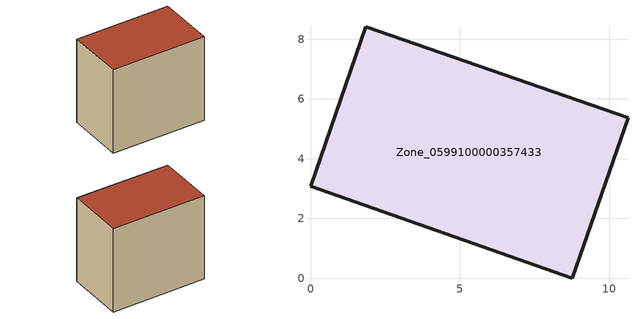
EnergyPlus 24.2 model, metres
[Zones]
Zone_0599100000357433
 floor ground (C_G): 0,3.07 1.86,8.41 10.63,5.36 8.77,0 z0
 wall outside (C_F): 1.86,8.41 0,3.07 8.77,0 10.63,5.36 1.86,8.41 z0:8.51
 roof outside (C_R): 8.77,0 10.63,5.36 1.86,8.41 0,3.07 z8.51
[BUILDING]
Pand.0599100000357433: North Axis=0; Terrain=City; Loads Convergence Tolerance Value=0.04; Temperature Convergence Tolerance Value=0.4; Solar Distribution=FullExterior; Maximum Number of Warmup Days=25; Minimum Number of Warmup Days=1
[Site:Location]
Rotterdam.The.Hague.AP_ZH_NLD Design_Conditions: Latitude=51.96; Longitude=4.45; Time Zone=1; Elevation=-4.5
[SITE:GROUNDTEMPERATURE:BUILDINGSURFACE]
18, 18, 18, 18, 18, 18, 18, 18, 18, 18, 18, 18
[MATERIAL] Thermal Absorptance=0.9; Solar Absorptance=0.7; Visible Absorptance=0.7
Name | Roughness | Thickness | Conductivity | Density | Specific Heat
G.TC.1992-2005 | MediumSmooth | 0.15 | 0.06 | 540 | 1210
F.TC.1992-2005 | Rough | 0.3 | 0.12 | 1920 | 840
R.TC.1992-2005 | MediumRough | 0.2 | 0.08 | 1500 | 1000
[CONSTRUCTION]
C_G: G.TC.1992-2005
C_F: F.TC.1992-2005
C_R: R.TC.1992-2005
[ZONE]
Zone_0599100000357433: Type=1; Multiplier=1; Ceiling Height=Autocalculate; Volume=Autocalculate; Floor Area=autocalculate; Part of Total Floor Area=Yes
[ZONEINFILTRATION:DESIGNFLOWRATE]
Infil_Zone_0599100000357433: Zone or ZoneList or Space or SpaceList=Zone_0599100000357433; Schedule=AlwaysOn; Design Flow Rate Calculation Method=Flow/Area; Flow Rate per Floor Area=0.0015; Constant Term Coefficient=1; Temperature Term Coefficient=0; Velocity Term Coefficient=0; Velocity Squared Term Coefficient=0
[HVACTEMPLATE:ZONE:IDEALLOADSAIRSYSTEM]
Zone_0599100000357433: Maximum Heating Supply Air Temperature=50; Minimum Cooling Supply Air Temperature=13; Maximum Heating Supply Air Humidity Ratio=0.0156; Minimum Cooling Supply Air Humidity Ratio=0.0077; Heating Limit=NoLimit; Cooling Limit=NoLimit; Dehumidification Control Type=ConstantSensibleHeatRatio; Cooling Sensible Heat Ratio=0.7; Dehumidification Setpoint=60; Humidification Control Type=None; Humidification Setpoint=30; Outdoor Air Method=None; Outdoor Air Flow Rate per Person=0.00944; Outdoor Air Flow Rate per Zone Floor Area=0; Outdoor Air Flow Rate per Zone=0; Demand Controlled Ventilation Type=None; Outdoor Air Economizer Type=NoEconomizer; Heat Recovery Type=None; Sensible Heat Recovery Effectiveness=0.7; Latent Heat Recovery Effectiveness=0.65
[ZONECONTROL:THERMOSTAT]
ThermostatControl_Zone_0599100000357433: Zone or ZoneList=Zone_0599100000357433; Control Type Schedule=DualSetpointControlType; Control 1=Thermostat_Zone_0599100000357433; Temperature Difference Between Cutout And Setpoint=0
[THERMOSTATSETPOINT:DUALSETPOINT]
Thermostat_Zone_0599100000357433: Heating Setpoint Temperature Schedule=HeatingSetpoint_Zone_0599100000357433; Cooling Setpoint Temperature Schedule=CoolingSetpoint_Zone_0599100000357433
[SCHEDULE:COMPACT]
HeatingSetpoint_Zone_0599100000357433: Through: 12/31, For: AllDays, Until: 24:00, 21
CoolingSetpoint_Zone_0599100000357433: Through: 12/31, For: AllDays, Until: 24:00, 24
DualSetpointControlType: Through: 12/31, For: AllDays, Until: 24:00, 4
AlwaysOn: Through: 12/31, For: AllDays, Until: 24:00, 1
